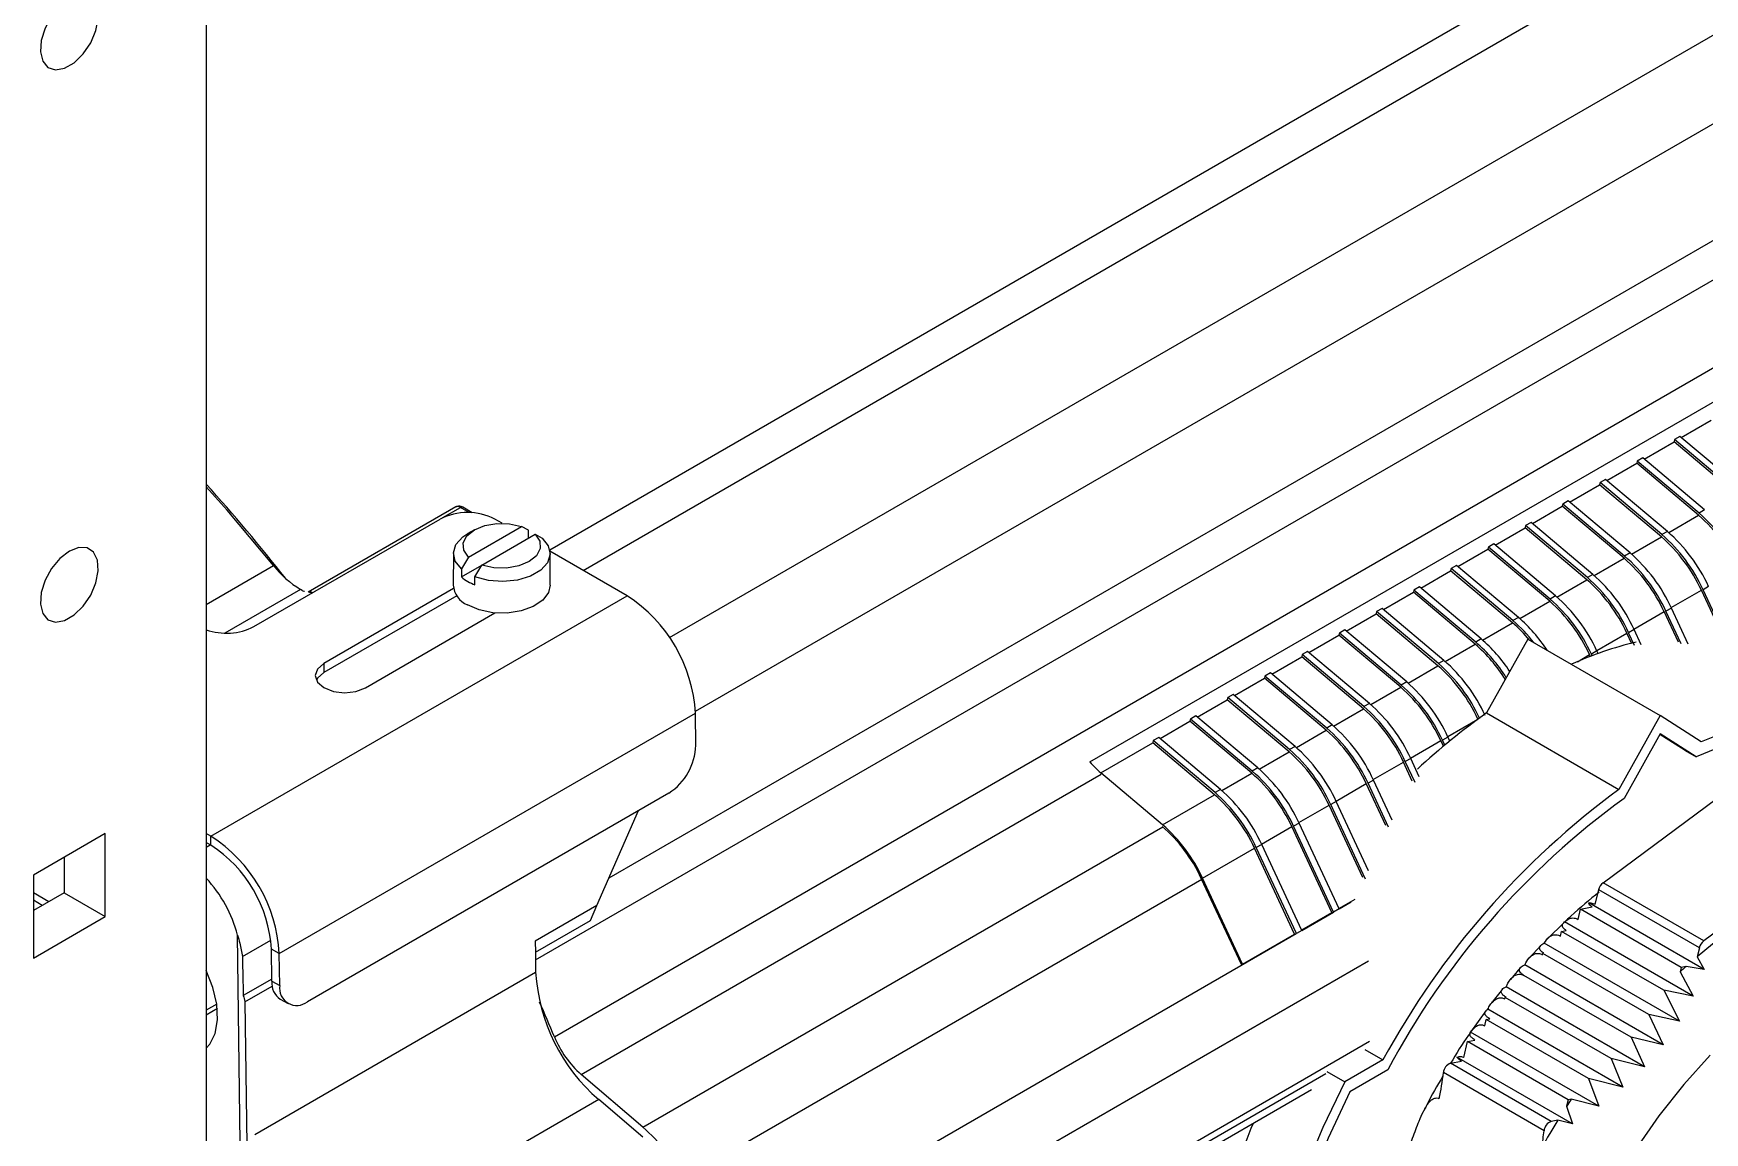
# Model space of a CAD drawing. Extents: x 6 to 134, y 3 to 97.
# Drawn here: x 18.39 to 23.78, y 10.58 to 14.12 of the extents above; entities that cross this region are included whole.
import ezdxf

# ---------------------------------------------------------------- set-up
doc = ezdxf.new("R2010")
doc.units = 0
doc.header["$MEASUREMENT"] = 0
doc.layers.add('OBJECT', color=7, linetype='CONTINUOUS')

msp = doc.modelspace()

# ---------------------------------------------------------------- linework, layer by layer
at = {"layer": 'OBJECT'}
for p, q in [((20.056, 12.4574), (25.4573, 15.5754)), ((20.1639, 12.3912), (25.2809, 15.3452)), ((20.443, 12.174), (25.5029, 15.095)), ((20.5262, 11.9363), (25.6205, 14.8771)), ((18.9471, 14.666), (18.9471, 7.7984)), ((20.0101, 11.1336), (26.0176, 14.6017)), ((20.2476, 11.3988), (25.7517, 14.5762)), ((20.071, 10.8857), (26.1167, 14.3759)), ((21.8002, 11.7729), (24.9822, 13.6098)), ((23.7094, 12.8197), (23.806, 12.8755)), ((23.5892, 12.7503), (23.6858, 12.8061)), ((23.6874, 12.8131), (23.6858, 12.8061)), ((23.8854, 12.6382), (23.6858, 12.8061)), ((23.7051, 12.8233), (23.6874, 12.8131)), ((23.887, 12.6453), (23.6874, 12.8131)), ((23.9047, 12.6555), (23.7051, 12.8233)), ((23.469, 12.6809), (23.5656, 12.7367)), ((23.5672, 12.7437), (23.5656, 12.7367)), ((23.7652, 12.5688), (23.5656, 12.7367)), ((23.5849, 12.754), (23.5672, 12.7437)), ((23.7668, 12.5759), (23.5672, 12.7437)), ((23.7845, 12.5861), (23.5849, 12.754)), ((23.4647, 12.6846), (23.447, 12.6744)), ((23.6643, 12.5167), (23.4647, 12.6846)), ((23.3488, 12.6115), (23.4454, 12.6673)), ((23.447, 12.6744), (23.4454, 12.6673)), ((23.645, 12.4994), (23.4454, 12.6673)), ((23.6466, 12.5065), (23.447, 12.6744)), ((19.7528, 12.5958), (19.276, 12.3205)), ((19.7114, 12.5615), (19.768, 12.5942)), ((19.7965, 12.5777), (19.768, 12.5942)), ((19.8061, 12.5772), (19.7755, 12.595)), ((23.2286, 12.5421), (23.3252, 12.5979)), ((23.3268, 12.605), (23.3252, 12.5979)), ((23.5248, 12.4301), (23.3252, 12.5979)), ((23.3445, 12.6152), (23.3268, 12.605)), ((23.5264, 12.4371), (23.3268, 12.605)), ((23.5441, 12.4473), (23.3445, 12.6152)), ((23.7845, 12.5861), (23.7668, 12.5759)), ((19.1012, 12.2098), (19.7023, 12.5567)), ((19.8131, 12.5223), (19.7912, 12.5098)), ((19.7935, 12.4339), (19.9651, 12.5329)), ((19.902, 12.5432), (19.879, 12.5565)), ((19.9875, 12.5206), (19.9651, 12.5329)), ((19.9875, 12.4951), (19.9875, 12.5206)), ((23.1084, 12.4727), (23.205, 12.5285)), ((23.2066, 12.5356), (23.205, 12.5285)), ((23.4046, 12.3607), (23.205, 12.5285)), ((23.2243, 12.5458), (23.2066, 12.5356)), ((23.4062, 12.3677), (23.2066, 12.5356)), ((23.4239, 12.3779), (23.2243, 12.5458)), ((23.6686, 12.513), (23.7652, 12.5688)), ((19.8373, 12.4084), (20.009, 12.5075)), ((20.009, 12.5075), (20.0314, 12.4952)), ((23.0864, 12.4662), (23.0848, 12.4591)), ((23.104, 12.4764), (23.0864, 12.4662)), ((23.286, 12.2983), (23.0864, 12.4662)), ((23.3037, 12.3085), (23.104, 12.4764)), ((23.5484, 12.4436), (23.645, 12.4994)), ((23.6643, 12.5167), (23.6466, 12.5065)), ((19.7449, 12.4457), (19.7447, 12.3436)), ((19.7935, 12.4339), (19.771, 12.3956)), ((20.3057, 12.309), (20.0568, 12.4534)), ((20.0572, 12.3429), (20.0574, 12.4451)), ((22.9882, 12.4033), (23.0848, 12.4591)), ((23.2844, 12.2913), (23.0848, 12.4591)), ((23.4282, 12.3743), (23.5248, 12.4301)), ((23.5441, 12.4473), (23.5264, 12.4371)), ((18.9471, 12.2814), (19.1644, 12.4068)), ((19.7709, 12.3699), (19.8372, 12.4082)), ((19.771, 12.3956), (19.7709, 12.3699)), ((19.8148, 12.3702), (19.8373, 12.4084)), ((19.8148, 12.3445), (19.8148, 12.3702)), ((22.868, 12.3339), (22.9646, 12.3897)), ((22.9662, 12.3968), (22.9646, 12.3897)), ((23.1642, 12.2219), (22.9646, 12.3897)), ((22.9838, 12.407), (22.9662, 12.3968)), ((23.1658, 12.2289), (22.9662, 12.3968)), ((23.1834, 12.2391), (22.9838, 12.407)), ((23.308, 12.3049), (23.4046, 12.3607)), ((23.4239, 12.3779), (23.4062, 12.3677)), ((18.9621, 11.5334), (20.3057, 12.309)), ((19.2515, 12.3297), (19.0075, 12.1888)), ((19.2568, 12.3267), (19.2515, 12.3297)), ((19.7564, 12.3091), (19.3267, 12.061)), ((19.7459, 12.3323), (19.3268, 12.0904)), ((22.7478, 12.2645), (22.8444, 12.3203)), ((22.846, 12.3274), (22.8444, 12.3203)), ((23.044, 12.1525), (22.8444, 12.3203)), ((22.8636, 12.3376), (22.846, 12.3274)), ((23.0456, 12.1595), (22.846, 12.3274)), ((23.0632, 12.1697), (22.8636, 12.3376)), ((23.3037, 12.3085), (23.286, 12.2983)), ((23.6766, 12.271), (23.7741, 12.3273)), ((23.8606, 12.142), (23.7741, 12.3273)), ((23.7975, 12.339), (23.7798, 12.3288)), ((23.8694, 12.1369), (23.7798, 12.3288)), ((19.4611, 12.0124), (19.8792, 12.2537)), ((22.6275, 12.1952), (22.7242, 12.2509)), ((22.7257, 12.258), (22.7242, 12.2509)), ((22.9238, 12.0831), (22.7242, 12.2509)), ((22.7434, 12.2682), (22.7257, 12.258)), ((22.9254, 12.0901), (22.7257, 12.258)), ((22.943, 12.1003), (22.7434, 12.2682)), ((23.1877, 12.2355), (23.2844, 12.2913)), ((23.5564, 12.2016), (23.6539, 12.2579)), ((23.6999, 12.1594), (23.6539, 12.2579)), ((23.6773, 12.2696), (23.6596, 12.2594)), ((23.7086, 12.1543), (23.6596, 12.2594)), ((23.7316, 12.1533), (23.6773, 12.2696)), ((22.6232, 12.1988), (22.6055, 12.1886)), ((22.8228, 12.0309), (22.6232, 12.1988)), ((23.0675, 12.1661), (23.1642, 12.2219)), ((23.1834, 12.2391), (23.1658, 12.2289)), ((23.5571, 12.2002), (23.5394, 12.19)), ((23.5801, 12.1509), (23.5571, 12.2002)), ((22.5073, 12.1258), (22.604, 12.1815)), ((22.6055, 12.1886), (22.604, 12.1815)), ((22.8036, 12.0137), (22.604, 12.1815)), ((22.8051, 12.0207), (22.6055, 12.1886)), ((22.9473, 12.0967), (23.044, 12.1525)), ((23.0632, 12.1697), (23.0456, 12.1595)), ((23.2138, 12.1693), (23.0808, 11.9308)), ((23.2138, 12.1693), (23.6409, 11.9228)), ((23.4362, 12.1322), (23.5337, 12.1885)), ((23.5499, 12.1538), (23.5337, 12.1885)), ((23.5587, 12.1487), (23.5394, 12.19)), ((19.3268, 12.0904), (19.3267, 12.061)), ((22.3871, 12.0564), (22.4838, 12.1121)), ((22.4853, 12.1192), (22.4838, 12.1121)), ((22.6834, 11.9443), (22.4838, 12.1121)), ((22.503, 12.1294), (22.4853, 12.1192)), ((22.6849, 11.9513), (22.4853, 12.1192)), ((22.7026, 11.9615), (22.503, 12.1294)), ((22.943, 12.1003), (22.9254, 12.0901)), ((23.374, 12.0963), (23.4135, 12.1191)), ((23.4161, 12.1134), (23.4135, 12.1191)), ((23.4369, 12.1309), (23.4192, 12.1206)), ((23.4216, 12.1155), (23.4192, 12.1206)), ((23.4407, 12.1226), (23.4369, 12.1309)), ((22.2669, 11.987), (22.3635, 12.0427)), ((22.3651, 12.0498), (22.3635, 12.0427)), ((22.5632, 11.8749), (22.3635, 12.0427)), ((22.3828, 12.06), (22.3651, 12.0498)), ((22.5647, 11.8819), (22.3651, 12.0498)), ((22.5824, 11.8922), (22.3828, 12.06)), ((22.8271, 12.0273), (22.9238, 12.0831)), ((22.2449, 11.9804), (22.2433, 11.9734)), ((22.2626, 11.9906), (22.2449, 11.9804)), ((22.4445, 11.8126), (22.2449, 11.9804)), ((22.4622, 11.8228), (22.2626, 11.9906)), ((22.7069, 11.9579), (22.8036, 12.0137)), ((22.8228, 12.0309), (22.8051, 12.0207)), ((19.1829, 11.1542), (20.5264, 11.9298)), ((20.5277, 11.8263), (20.5264, 11.9298)), ((22.1467, 11.9176), (22.2433, 11.9734)), ((22.4429, 11.8055), (22.2433, 11.9734)), ((22.5867, 11.8885), (22.6834, 11.9443)), ((22.7026, 11.9615), (22.6849, 11.9513)), ((23.0808, 11.9308), (23.5079, 11.6843)), ((22.0265, 11.8482), (22.1231, 11.904)), ((22.1247, 11.911), (22.1231, 11.904)), ((22.3227, 11.7361), (22.1231, 11.904)), ((22.1424, 11.9212), (22.1247, 11.911)), ((22.3243, 11.7432), (22.1247, 11.911)), ((22.342, 11.7534), (22.1424, 11.9212)), ((22.4665, 11.8191), (22.5632, 11.8749)), ((22.5824, 11.8922), (22.5647, 11.8819)), ((22.9554, 11.8546), (23.0529, 11.9109)), ((23.0529, 11.9108), (23.0529, 11.9109)), ((23.6409, 11.9228), (23.5079, 11.6843)), ((23.7738, 11.8377), (23.6409, 11.9228)), ((21.835, 11.7376), (22.0029, 11.8346)), ((22.0045, 11.8416), (22.0029, 11.8346)), ((22.2025, 11.6667), (22.0029, 11.8346)), ((22.0222, 11.8518), (22.0045, 11.8416)), ((22.2041, 11.6738), (22.0045, 11.8416)), ((22.2218, 11.684), (22.0222, 11.8518)), ((22.4622, 11.8228), (22.4445, 11.8126)), ((22.8352, 11.7852), (22.9327, 11.8415)), ((22.9411, 11.8233), (22.9327, 11.8415)), ((22.956, 11.8533), (22.9384, 11.8431)), ((22.9458, 11.8272), (22.9384, 11.8431)), ((22.962, 11.8406), (22.956, 11.8533)), ((23.6409, 11.8635), (23.5246, 11.6548)), ((23.7218, 11.8095), (23.64, 11.8618)), ((23.7572, 11.7891), (23.6409, 11.8635)), ((21.8002, 11.7729), (21.7992, 11.7713)), ((22.3463, 11.7497), (22.4429, 11.8055)), ((22.715, 11.7158), (22.8125, 11.7721)), ((22.8409, 11.711), (22.8125, 11.7721)), ((22.8358, 11.7839), (22.8181, 11.7737)), ((22.8497, 11.706), (22.8181, 11.7737)), ((22.8632, 11.7252), (22.8358, 11.7839)), ((23.7218, 11.8095), (23.7572, 11.7891)), ((20.1578, 10.7639), (21.8363, 11.7329)), ((22.0346, 11.5698), (21.835, 11.7376)), ((22.2261, 11.6803), (22.3227, 11.7361)), ((22.342, 11.7534), (22.3243, 11.7432)), ((22.7156, 11.7145), (22.6979, 11.7043)), ((22.7759, 11.5852), (22.7156, 11.7145)), ((20.4407, 11.6724), (19.2739, 10.9989)), ((22.0346, 11.5698), (22.2025, 11.6667)), ((22.2218, 11.684), (22.2041, 11.6738)), ((22.5948, 11.6464), (22.6922, 11.7027)), ((22.7552, 11.5677), (22.6922, 11.7027)), ((22.764, 11.5626), (22.6979, 11.7043)), ((23.4569, 11.3825), (23.8906, 11.704)), ((20.2084, 11.309), (20.3424, 11.6157)), ((22.4746, 11.5771), (22.572, 11.6333)), ((22.6809, 11.3999), (22.572, 11.6333)), ((22.5954, 11.6451), (22.5777, 11.6349)), ((22.6897, 11.3949), (22.5777, 11.6349)), ((22.6998, 11.4212), (22.5954, 11.6451)), ((20.357, 10.5941), (22.0355, 11.5631)), ((22.3544, 11.5077), (22.4518, 11.5639)), ((22.5812, 11.2867), (22.4518, 11.5639)), ((22.4752, 11.5757), (22.4575, 11.5655)), ((22.5869, 11.2882), (22.4575, 11.5655)), ((22.6045, 11.2984), (22.4752, 11.5757)), ((18.6211, 11.5416), (18.3892, 11.4077)), ((18.6211, 11.2737), (18.6211, 11.5416)), ((18.9621, 11.5334), (18.9471, 11.5421)), ((18.9621, 11.504), (18.9471, 11.5127)), ((18.9471, 11.4979), (18.9599, 11.5053)), ((18.9621, 11.504), (18.9621, 11.5334)), ((22.1637, 11.3976), (22.3316, 11.4945)), ((22.461, 11.2173), (22.3316, 11.4945)), ((22.355, 11.5063), (22.3373, 11.4961)), ((22.4667, 11.2188), (22.3373, 11.4961)), ((22.4843, 11.229), (22.355, 11.5063)), ((24.2156, 11.5163), (23.7819, 11.1949)), ((18.4882, 11.4648), (18.4882, 11.3505)), ((18.3892, 11.4077), (18.3892, 11.1399)), ((20.4824, 10.4249), (22.1609, 11.3939)), ((22.289, 11.1192), (22.1597, 11.3965)), ((22.293, 11.1203), (22.1637, 11.3976)), ((18.3892, 11.3515), (18.4386, 11.3219)), ((18.4882, 11.3505), (18.3892, 11.2933)), ((18.4882, 11.3505), (18.6211, 11.2737)), ((22.6039, 11.2998), (22.6565, 11.3302)), ((23.4313, 11.3132), (23.4426, 11.3603)), ((23.7676, 11.1726), (23.4426, 11.3603)), ((23.7819, 11.1949), (23.4569, 11.3825)), ((18.4176, 11.3097), (18.3892, 11.3268)), ((20.2084, 11.309), (20.0093, 11.1941)), ((20.1875, 11.2614), (20.2082, 11.3089)), ((22.4837, 11.2304), (22.5812, 11.2867)), ((22.4843, 11.2292), (22.5864, 11.2881)), ((22.5812, 11.2867), (22.5869, 11.2882)), ((22.6045, 11.2984), (22.5869, 11.2882)), ((22.6045, 11.2986), (22.6432, 11.3209)), ((23.3759, 11.2647), (23.3837, 11.2971)), ((23.3837, 11.2971), (23.4216, 11.305)), ((23.7087, 11.1095), (23.3837, 11.2971)), ((23.7832, 11.1026), (23.4105, 11.3178)), ((18.3892, 11.1399), (18.6211, 11.2737)), ((20.0098, 11.1587), (20.1875, 11.2614)), ((22.4843, 11.229), (22.4667, 11.2188)), ((23.3317, 11.2546), (23.2774, 11.2022)), ((23.3193, 11.2108), (23.3229, 11.226)), ((23.3229, 11.226), (23.338, 11.2291)), ((23.6526, 11.0357), (23.3229, 11.226)), ((23.7473, 11.0171), (23.3327, 11.2564)), ((19.0593, 10.352), (19.0482, 11.2138)), ((19.064, 11.1452), (19.1555, 11.198)), ((19.1829, 11.1542), (19.1574, 11.1685)), ((19.1588, 11.0649), (19.1574, 11.1685)), ((20.0093, 11.1941), (20.0098, 11.1587)), ((20.61, 10.1472), (22.4662, 11.2187)), ((22.293, 11.1203), (22.461, 11.2173)), ((22.461, 11.2173), (22.4667, 11.2188)), ((23.2569, 11.1815), (23.2185, 11.1395)), ((23.7032, 10.9362), (23.2668, 11.1882)), ((23.7676, 11.1726), (23.7606, 11.1436)), ((19.1842, 11.0507), (19.1829, 11.1542)), ((20.0098, 11.1587), (20.0106, 11.094)), ((20.7457, 10.003), (22.6996, 11.131)), ((22.289, 11.1192), (22.293, 11.1203)), ((23.6509, 10.8602), (23.2045, 11.1179)), ((23.2612, 11.1507), (23.2621, 11.1548)), ((23.2621, 11.1548), (23.2656, 11.1555)), ((23.604, 10.9574), (23.2621, 11.1548)), ((23.7606, 11.1436), (23.7832, 11.1026)), ((19.1587, 11.0717), (19.0665, 11.0185)), ((19.1038, 10.5705), (20.0106, 11.094)), ((19.1588, 11.0649), (19.1842, 11.0507)), ((23.5473, 10.8839), (23.2013, 11.0836)), ((23.7087, 11.1095), (23.7054, 11.0957)), ((23.7054, 11.0957), (23.7473, 11.0171)), ((23.7246, 11.1128), (23.7087, 11.1095)), ((23.7832, 11.1026), (23.7246, 11.1128)), ((19.0722, 10.9986), (19.1601, 11.0494)), ((19.1861, 11.0069), (19.2115, 10.9926)), ((23.1394, 11.0078), (23.1405, 11.0124)), ((23.1405, 11.0124), (23.1435, 11.013)), ((23.4824, 10.8151), (23.1405, 11.0124)), ((23.5901, 10.789), (23.1437, 11.0467)), ((23.6526, 11.0357), (23.7032, 10.9362)), ((23.7473, 11.0171), (23.6526, 11.0357)), ((18.9813, 10.9913), (18.9471, 10.9715)), ((18.9813, 10.9912), (18.9471, 10.9715)), ((18.9831, 10.9766), (18.9471, 10.9559)), ((19.0722, 10.9986), (19.0805, 10.3521)), ((23.0785, 10.9692), (23.0289, 10.9002)), ((23.5208, 10.7227), (23.0844, 10.9746)), ((23.604, 10.9574), (23.6509, 10.8602)), ((23.7032, 10.9362), (23.604, 10.9574)), ((23.4433, 10.6612), (23.0288, 10.9005)), ((23.0749, 10.921), (23.0797, 10.9412)), ((23.0797, 10.9412), (23.0911, 10.9436)), ((23.4094, 10.7509), (23.0797, 10.9412)), ((20.8824, 9.8198), (22.7031, 10.871)), ((23.0068, 10.8193), (23.019, 10.8701)), ((23.019, 10.8701), (23.0432, 10.8751)), ((23.344, 10.6824), (23.019, 10.8701)), ((23.5473, 10.8839), (23.5901, 10.789)), ((23.6509, 10.8602), (23.5473, 10.8839)), ((22.7462, 10.811), (22.6228, 10.7398)), ((22.6881, 10.8445), (22.7462, 10.811)), ((22.9642, 10.8001), (22.9993, 10.8074)), ((23.2892, 10.6125), (22.9642, 10.8001)), ((23.3577, 10.6043), (22.9849, 10.8195)), ((23.4824, 10.8151), (23.5208, 10.7227)), ((23.5901, 10.789), (23.4824, 10.8151)), ((20.357, 10.5941), (20.1578, 10.7639)), ((20.8856, 9.7994), (22.5615, 10.7669)), ((22.5648, 10.7733), (22.6228, 10.7398)), ((22.7614, 10.779), (22.6394, 10.7085)), ((23.2663, 10.5825), (22.9413, 10.7702)), ((23.4094, 10.7509), (23.4433, 10.6612)), ((23.5208, 10.7227), (23.4094, 10.7509)), ((20.2143, 10.6831), (19.352, 10.1853)), ((20.3569, 10.5615), (20.2143, 10.6831)), ((20.8865, 9.7747), (22.5159, 10.7154)), ((23.3542, 10.6846), (23.344, 10.6824)), ((23.4433, 10.6612), (23.3542, 10.6846)), ((23.344, 10.6824), (23.3389, 10.6612)), ((23.3389, 10.6612), (23.3577, 10.6043)), ((23.3108, 10.617), (23.2892, 10.6125)), ((23.3577, 10.6043), (23.3108, 10.617))]:
    msp.add_line(p, q, dxfattribs=at)
at = {"layer": 'OBJECT', "flags": 128}
for points in [[(18.5052, 14.2358), (18.4747, 14.2123), (18.4476, 14.1797), (18.4267, 14.1415), (18.4143, 14.1017), (18.4118, 14.0647), (18.4194, 14.0346), (18.4362, 14.0145), (18.4606, 14.0067), (18.4897, 14.012), (18.5206, 14.0298), (18.5497, 14.0582), (18.5741, 14.0941), (18.591, 14.1336), (18.5985, 14.1725), (18.596, 14.2066), (18.5836, 14.232), (18.5627, 14.2462), (18.5356, 14.2475), (18.5052, 14.2358)], [(19.1644, 12.4068), (19.0143, 12.5851), (18.9471, 12.6604)], [(19.7935, 12.4339), (19.7786, 12.4561), (19.777, 12.4799), (19.7887, 12.5027), (19.8127, 12.5221), (19.8462, 12.5359), (19.8856, 12.5426), (19.9267, 12.5416), (19.9651, 12.5329)], [(18.5052, 12.4533), (18.4747, 12.4298), (18.4476, 12.3972), (18.4267, 12.359), (18.4143, 12.3192), (18.4118, 12.2822), (18.4194, 12.2521), (18.4362, 12.232), (18.4606, 12.2242), (18.4897, 12.2294), (18.5206, 12.2472), (18.5497, 12.2757), (18.5741, 12.3116), (18.591, 12.3511), (18.5985, 12.39), (18.596, 12.4241), (18.5836, 12.4495), (18.5627, 12.4637), (18.5356, 12.465), (18.5052, 12.4533)], [(19.771, 12.3956), (19.7511, 12.4205), (19.745, 12.4478), (19.7533, 12.4748), (19.7752, 12.4991), (19.7912, 12.5098)], [(20.0314, 12.4952), (20.0513, 12.4703), (20.0574, 12.443), (20.0491, 12.416), (20.0272, 12.3917), (19.9936, 12.3724), (19.9516, 12.3597), (19.9049, 12.355), (19.8579, 12.3586), (19.8148, 12.3702)], [(20.009, 12.5075), (20.0239, 12.4853), (20.0255, 12.4615), (20.0137, 12.4386), (19.9898, 12.4193), (19.9563, 12.4055), (19.9169, 12.3987), (19.8757, 12.3998), (19.8373, 12.4084)], [(20.0572, 12.3429), (20.0519, 12.3196), (20.0333, 12.295), (20.0029, 12.2746), (19.9634, 12.2603), (19.9185, 12.2534), (19.8719, 12.2544), (19.8279, 12.2634), (19.7905, 12.2795)], [(19.3268, 12.0904), (19.3062, 12.0726), (19.299, 12.0515), (19.3062, 12.0305), (19.3268, 12.0126), (19.3576, 12.0006), (19.394, 11.9964), (19.4303, 12.0005), (19.4611, 12.0124)], [(19.3267, 12.061), (19.3061, 12.0432), (19.3024, 12.0369)], [(24.5356, 11.844), (24.4574, 11.8854), (24.3729, 11.915), (24.2829, 11.9325), (24.1879, 11.9379), (24.0887, 11.9309), (23.9861, 11.9118), (23.8809, 11.8807), (23.7738, 11.8377)], [(24.5203, 11.7943), (24.4427, 11.8374), (24.3585, 11.8682), (24.2684, 11.8865), (24.1732, 11.8922), (24.0737, 11.8852), (23.9706, 11.8655), (23.8648, 11.8334), (23.7572, 11.7891)], [(18.9471, 10.8493), (18.9585, 10.8619), (18.9761, 10.8966), (18.9838, 10.9404), (18.9814, 10.991), (18.9688, 11.0452), (18.9471, 11.0995)], [(23.8024, 10.8262), (23.7173, 10.7318), (23.6368, 10.63), (23.5617, 10.522), (23.4928, 10.4089), (23.4309, 10.292), (23.3767, 10.1725), (23.3307, 10.0517), (23.2934, 9.9309), (23.2653, 9.8115), (23.2467, 9.6947), (23.2377, 9.5818), (23.2384, 9.4741), (23.2489, 9.3726), (23.2691, 9.2786), (23.2986, 9.193), (23.3372, 9.1168), (23.3845, 9.0507), (23.44, 8.9955), (23.503, 8.9519), (23.5729, 8.9202), (23.6489, 8.9008), (23.7302, 8.8939), (23.8159, 8.8997)], [(22.6228, 10.7398), (22.5522, 10.5927), (22.4898, 10.4437), (22.4362, 10.2939), (22.3918, 10.1445), (22.3568, 9.9966), (22.3317, 9.8513), (22.3166, 9.7097), (22.3115, 9.5729), (22.3166, 9.442), (22.3317, 9.3179), (22.3568, 9.2016), (22.3918, 9.0939), (22.4362, 8.9958), (22.4898, 8.9079), (22.5522, 8.8309), (22.6228, 8.7655)], [(22.6394, 10.7085), (22.5688, 10.5582), (22.5071, 10.406), (22.4549, 10.2533), (22.4126, 10.1014), (22.3805, 9.9514), (22.359, 9.8046), (22.3482, 9.6624), (22.3482, 9.5258), (22.359, 9.396), (22.3805, 9.2741), (22.4126, 9.1611), (22.4549, 9.058), (22.5071, 8.9656), (22.5688, 8.8846), (22.6394, 8.8159)]]:
    msp.add_lwpolyline(points, dxfattribs=at)
at = {"layer": 'OBJECT'}
for centre, radius, start, end in [((14.6168, 8.7544), 5.8375, 38.20843, 42.1146), ((19.7904, 12.3865), 0.1917, 62.4633, 117.3722), ((19.7724, 12.5885), 0.0072, 64.0613, 127.2332), ((23.4235, 12.1797), 0.5242, 24.6321, 49.0885), ((23.4325, 12.1849), 0.508, 24.6321, 49.0885), ((23.3123, 12.1155), 0.508, 24.6321, 49.0885), ((23.3033, 12.1103), 0.5242, 24.6321, 49.0885), ((23.321, 12.1206), 0.5242, 24.6321, 49.0885), ((23.1921, 12.0461), 0.508, 24.6321, 49.0885), ((23.1831, 12.041), 0.5242, 24.6321, 49.0885), ((23.2008, 12.0512), 0.5242, 24.6321, 49.0885), ((19.4199, 12.6078), 0.3251, 218.1798, 238.8024), ((19.8654, 12.4822), 0.1468, 229.937, 249.8218), ((23.0719, 11.9768), 0.508, 24.6321, 49.0885), ((23.0629, 11.9716), 0.5242, 24.6321, 49.0885), ((23.0806, 11.9818), 0.5242, 24.6321, 49.0885), ((19.2823, 12.3073), 0.0146, 54.3392, 115.4019), ((19.8213, 12.3499), 0.0769, 184.6927, 246.3412), ((20.0449, 11.9033), 0.4823, 3.1481, 57.2648), ((22.9604, 11.9124), 0.5242, 24.6321, 49.0885), ((22.9517, 11.9074), 0.508, 24.6321, 49.0885), ((22.9427, 11.9022), 0.5242, 24.6321, 49.0885), ((19.0123, 12.3842), 0.1958, 250.5373, 297.0009), ((22.8689, 11.874), 0.4563, 39.7886, 49.6729), ((22.8566, 11.8653), 0.4773, 37.7951, 49.6301), ((22.8581, 11.8596), 0.4999, 33.1705, 49.3967), ((22.7263, 11.7823), 0.4878, 31.7505, 49.3669), ((22.7183, 11.778), 0.5026, 32.045, 49.3728), ((22.7382, 11.7905), 0.4995, 33.3218, 49.4), ((23.8352, 11.0266), 1.165, 103.4549, 114.3527), ((22.5821, 11.694), 0.5242, 24.6321, 49.0885), ((22.5997, 11.7042), 0.5242, 24.6321, 49.0885), ((22.5911, 11.6992), 0.508, 24.6321, 49.0885), ((22.4709, 11.6298), 0.508, 24.6321, 49.0885), ((22.4618, 11.6246), 0.5242, 24.6321, 49.0885), ((22.4795, 11.6348), 0.5242, 24.6321, 49.0885), ((22.3507, 11.5604), 0.508, 24.6321, 49.0885), ((22.3416, 11.5552), 0.5242, 24.6321, 49.0885), ((22.3593, 11.5654), 0.5242, 24.6321, 49.0885), ((24.3412, 10.1489), 2.1826, 125.271, 132.814), ((22.2305, 11.491), 0.508, 24.6321, 49.0885), ((22.2214, 11.4858), 0.5242, 24.6321, 49.0885), ((22.2391, 11.496), 0.5242, 24.6321, 49.0885), ((20.3382, 11.832), 0.1896, 302.7148, 358.2716), ((22.1189, 11.4266), 0.5242, 24.6321, 49.0885), ((22.0149, 11.9499), 0.2783, 219.517, 229.7242), ((22.1103, 11.4216), 0.508, 24.6321, 49.0885), ((22.1012, 11.4164), 0.5242, 24.6321, 49.0885), ((21.9901, 11.3522), 0.508, 24.6321, 49.0885), ((21.981, 11.347), 0.5242, 24.6321, 49.0885), ((21.9987, 11.3572), 0.5242, 24.6321, 49.0885), ((21.8698, 11.2828), 0.508, 24.6321, 49.0885), ((21.8608, 11.2776), 0.5242, 24.6321, 49.0885), ((21.8785, 11.2878), 0.5242, 24.6321, 49.0885), ((25.0836, 9.5409), 2.6602, 126.3218, 151.4819), ((25.0395, 9.5643), 2.5817, 125.9315, 151.935), ((21.7082, 11.1895), 0.4967, 24.6321, 49.0885), ((21.7019, 11.1859), 0.508, 24.6321, 49.0885), ((18.7014, 11.1277), 0.4823, 3.1481, 57.2648), ((18.7313, 11.145), 0.4268, 3.1481, 57.2648), ((18.6299, 11.1032), 0.4328, 14.8152, 42.8574), ((24.6143, 10.1578), 1.3041, 108.5145, 130.8928), ((23.4819, 11.3507), 0.0405, 128.0884, 166.2936), ((23.8069, 11.163), 0.0405, 128.0884, 166.2936), ((19.2215, 11.059), 0.063, 174.6027, 235.8008), ((20.5992, 11.1298), 0.5897, 183.4893, 229.2481), ((31.4721, 6.3193), 8.6261, 146.59862, 157.07016), ((31.4626, 6.3677), 8.5924, 146.49499, 157.06989), ((24.9487, 9.7185), 1.8554, 131.2812, 132.0734), ((19.2393, 11.0425), 0.0557, 171.5127, 308.4877), ((14.4016, 8.5304), 6.1392, 22.55995, 23.69189), ((20.3741, 11.0099), 0.3275, 202.2732, 228.6768), ((22.9767, 10.7668), 0.0356, 110.6256, 174.5389), ((22.0081, 10.8726), 0.9388, 348.5029, 353.7368), ((25.3581, 9.3501), 2.4075, 146.3381, 147.004), ((20.0282, 10.2194), 0.4985, 24.3413, 48.7354), ((25.0644, 9.4794), 2.9605, 157.6299, 163.2561), ((25.3777, 9.3377), 2.4307, 148.2443, 150.6592), ((22.3574, 10.6817), 0.9142, 350.3712, 353.7748), ((23.3017, 10.5791), 0.0356, 110.6256, 174.5389)]:
    msp.add_arc(centre, radius, start, end, dxfattribs=at)
for centre, major_axis, ratio, start_param, end_param in [((19.7682, 12.5695), (-0.0154, 0.0262), 0.572242, 5.491048, 6.278852), ((19.01, 15.0138), (-0.067, 4.3935), 0.002435, 2.647752, 2.712491)]:
    msp.add_ellipse(centre, major_axis=major_axis, ratio=ratio, start_param=start_param, end_param=end_param, dxfattribs=at)
for points, knots in [([(19.7755, 12.595), (19.7723, 12.5964), (19.7666, 12.5989), (19.7584, 12.5986), (19.7546, 12.5964), (19.7531, 12.5956)], [0, 0, 0, 0, 0.449368, 0.7878991, 1, 1, 1, 1]), ([(19.2568, 12.3267), (19.2584, 12.3257), (19.2605, 12.3244), (19.2634, 12.3239), (19.2641, 12.3238)], [0, 0, 0, 0, 0.762896, 1, 1, 1, 1]), ([(19.2777, 12.3214), (19.2821, 12.3204), (19.2865, 12.3194), (19.2911, 12.319), (19.2912, 12.319)], [0, 0, 0, 0, 0.984534, 1, 1, 1, 1]), ([(23.4441, 11.3521), (23.4133, 11.3276), (23.3752, 11.2971), (23.3387, 11.2615), (23.3317, 11.2546)], [0, 0, 0, 0, 0.807618, 1, 1, 1, 1]), ([(23.4105, 11.3178), (23.4151, 11.3178), (23.4221, 11.3179), (23.4289, 11.3144), (23.4313, 11.3132)], [0, 0, 0, 0, 0.65635, 1, 1, 1, 1]), ([(23.4216, 11.305), (23.4188, 11.3069), (23.4132, 11.3107), (23.411, 11.315), (23.4106, 11.3173), (23.4105, 11.3178)], [0, 0, 0, 0, 0.440528, 0.877741, 1, 1, 1, 1]), ([(23.338, 11.2291), (23.3349, 11.2312), (23.3286, 11.2355), (23.3247, 11.243), (23.326, 11.2502), (23.3306, 11.2544), (23.3327, 11.2564)], [0, 0, 0, 0, 0.2066793, 0.4119995, 0.7286202, 1, 1, 1, 1]), ([(23.3327, 11.2564), (23.3371, 11.2603), (23.3461, 11.268), (23.3618, 11.2707), (23.3717, 11.2665), (23.3759, 11.2647)], [0, 0, 0, 0, 0.360655, 0.723614, 1, 1, 1, 1]), ([(19.0482, 11.2138), (19.0508, 11.205), (19.058, 11.1809), (19.0617, 11.159), (19.064, 11.1452)], [0, 0, 0, 0, 0.364089, 1, 1, 1, 1]), ([(23.2656, 11.1555), (23.2622, 11.1577), (23.2556, 11.1622), (23.2512, 11.1701), (23.2525, 11.1797), (23.2613, 11.1849), (23.2668, 11.1882)], [0, 0, 0, 0, 0.171662, 0.342453, 0.592858, 1, 1, 1, 1]), ([(23.2668, 11.1882), (23.2717, 11.1956), (23.28, 11.2078), (23.2968, 11.2157), (23.3098, 11.2155), (23.3171, 11.2118), (23.3193, 11.2108)], [0, 0, 0, 0, 0.382027, 0.63574, 0.891107, 1, 1, 1, 1]), ([(23.2013, 11.0836), (23.1978, 11.0859), (23.1908, 11.0906), (23.1861, 11.0987), (23.1873, 11.1078), (23.1952, 11.1141), (23.2027, 11.1172), (23.2045, 11.1179)], [0, 0, 0, 0, 0.1678617, 0.3350462, 0.5690454, 0.8984329, 1, 1, 1, 1]), ([(23.2045, 11.1179), (23.2086, 11.126), (23.2159, 11.1403), (23.2311, 11.1523), (23.2452, 11.156), (23.2552, 11.1539), (23.2601, 11.1513), (23.2612, 11.1507)], [0, 0, 0, 0, 0.332317, 0.581695, 0.78198, 0.954498, 1, 1, 1, 1]), ([(23.1437, 11.0467), (23.1476, 11.055), (23.1548, 11.0697), (23.1695, 11.0833), (23.1834, 11.0883), (23.1941, 11.0873), (23.1996, 11.0845), (23.2013, 11.0836)], [0, 0, 0, 0, 0.3192449, 0.5711478, 0.7665087, 0.9276137, 1, 1, 1, 1]), ([(23.191, 11.1094), (23.187, 11.1051), (23.1755, 11.0928), (23.1648, 11.0791), (23.1579, 11.0702)], [0, 0, 0, 0, 0.345665, 1, 1, 1, 1]), ([(19.0665, 11.0185), (19.0685, 11.012), (19.0706, 11.0052), (19.0722, 10.9988), (19.0722, 10.9986)], [0, 0, 0, 0, 0.976647, 1, 1, 1, 1]), ([(23.0844, 10.9746), (23.087, 10.9795), (23.0922, 10.9895), (23.1027, 11.0019), (23.1147, 11.01), (23.1276, 11.0127), (23.1356, 11.0094), (23.1394, 11.0078)], [0, 0, 0, 0, 0.210128, 0.426437, 0.647484, 0.831011, 1, 1, 1, 1]), ([(23.1323, 11.0387), (23.1207, 11.025), (23.1078, 11.0099), (23.096, 10.9935), (23.0948, 10.9918)], [0, 0, 0, 0, 0.901904, 1, 1, 1, 1]), ([(23.1435, 11.013), (23.1399, 11.0155), (23.1326, 11.0204), (23.1276, 11.0286), (23.1286, 11.0375), (23.1359, 11.0434), (23.1424, 11.0462), (23.1437, 11.0467)], [0, 0, 0, 0, 0.181096, 0.361604, 0.603544, 0.924371, 1, 1, 1, 1]), ([(23.0911, 10.9436), (23.0873, 10.9461), (23.0797, 10.9511), (23.0749, 10.959), (23.0748, 10.9675), (23.0808, 10.9719), (23.0844, 10.9746)], [0, 0, 0, 0, 0.214036, 0.427513, 0.656116, 1, 1, 1, 1]), ([(23.0289, 10.9002), (23.0267, 10.8972), (23.0036, 10.8653), (22.9831, 10.8311), (22.9645, 10.8002)], [0, 0, 0, 0, 0.095326, 1, 1, 1, 1]), ([(23.0432, 10.8751), (23.0393, 10.8777), (23.0315, 10.8829), (23.0264, 10.8909), (23.0264, 10.8967), (23.0283, 10.8997), (23.0288, 10.9005)], [0, 0, 0, 0, 0.289975, 0.579346, 0.886566, 1, 1, 1, 1]), ([(23.0288, 10.9005), (23.0341, 10.9073), (23.0423, 10.9178), (23.0565, 10.9243), (23.0668, 10.9248), (23.0726, 10.9221), (23.0749, 10.921)], [0, 0, 0, 0, 0.434636, 0.668881, 0.868155, 1, 1, 1, 1]), ([(22.9849, 10.8195), (22.9881, 10.8207), (22.9943, 10.8231), (23.0021, 10.8218), (23.0061, 10.8197), (23.0068, 10.8193)], [0, 0, 0, 0, 0.4491654, 0.9026841, 1, 1, 1, 1]), ([(22.9993, 10.8074), (22.9952, 10.81), (22.9891, 10.814), (22.986, 10.8181), (22.9849, 10.8195)], [0, 0, 0, 0, 0.656348, 1, 1, 1, 1]), ([(22.9394, 10.7581), (22.9214, 10.7278), (22.8998, 10.6912), (22.8814, 10.6532), (22.8782, 10.6467)], [0, 0, 0, 0, 0.829032, 1, 1, 1, 1]), ([(22.7467, 10.2559), (22.7445, 10.2576), (22.74, 10.2611), (22.7355, 10.2712), (22.7337, 10.2889), (22.7395, 10.3182), (22.7533, 10.3552), (22.7736, 10.3999), (22.7969, 10.4491), (22.8207, 10.5037), (22.8422, 10.5591), (22.8598, 10.6068), (22.8743, 10.6406), (22.8853, 10.6612), (22.8948, 10.6748), (22.905, 10.6843), (22.9147, 10.6886), (22.9228, 10.6881), (22.9267, 10.6861), (22.928, 10.6855)], [0, 0, 0, 0, 0.019708, 0.039333, 0.072501, 0.131477, 0.213202, 0.297139, 0.409475, 0.522623, 0.638202, 0.754708, 0.824743, 0.865637, 0.907257, 0.93812, 0.969221, 0.989518, 1, 1, 1, 1])]:
    msp.add_open_spline(points, degree=3, knots=knots, dxfattribs=at)

doc.saveas('drawing.dxf')
